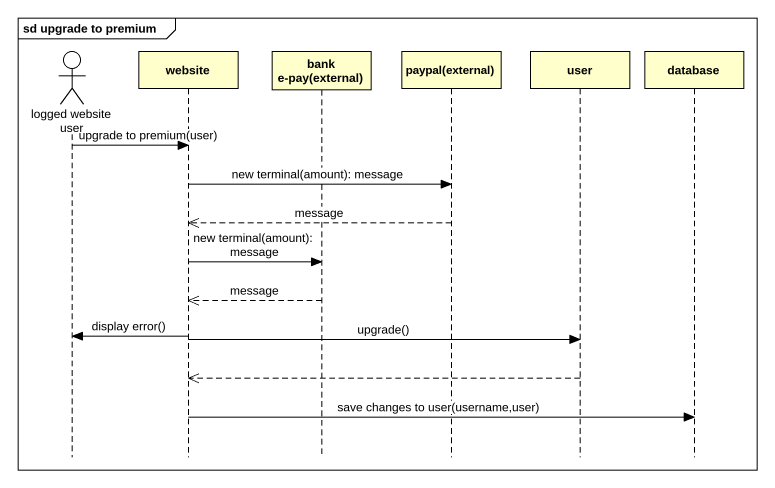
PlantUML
@startuml
mainframe sd upgrade to premium
hide footbox
actor "logged website user" as logged_website_user
participant website
participant "bank e-pay(external)" as bank_e_pay_external
participant "paypal(external)" as paypal_external
participant user
participant "database" as database_

logged_website_user -> website : upgrade to premium(user)
website -> paypal_external : new terminal(amount): message
paypal_external -->> website : message
website -> bank_e_pay_external : new terminal(amount): message
bank_e_pay_external -->> website : message
website -> logged_website_user : display error()
website -> user : upgrade()
user -->> website
website -> database_ : save changes to user(username,user)
@enduml
